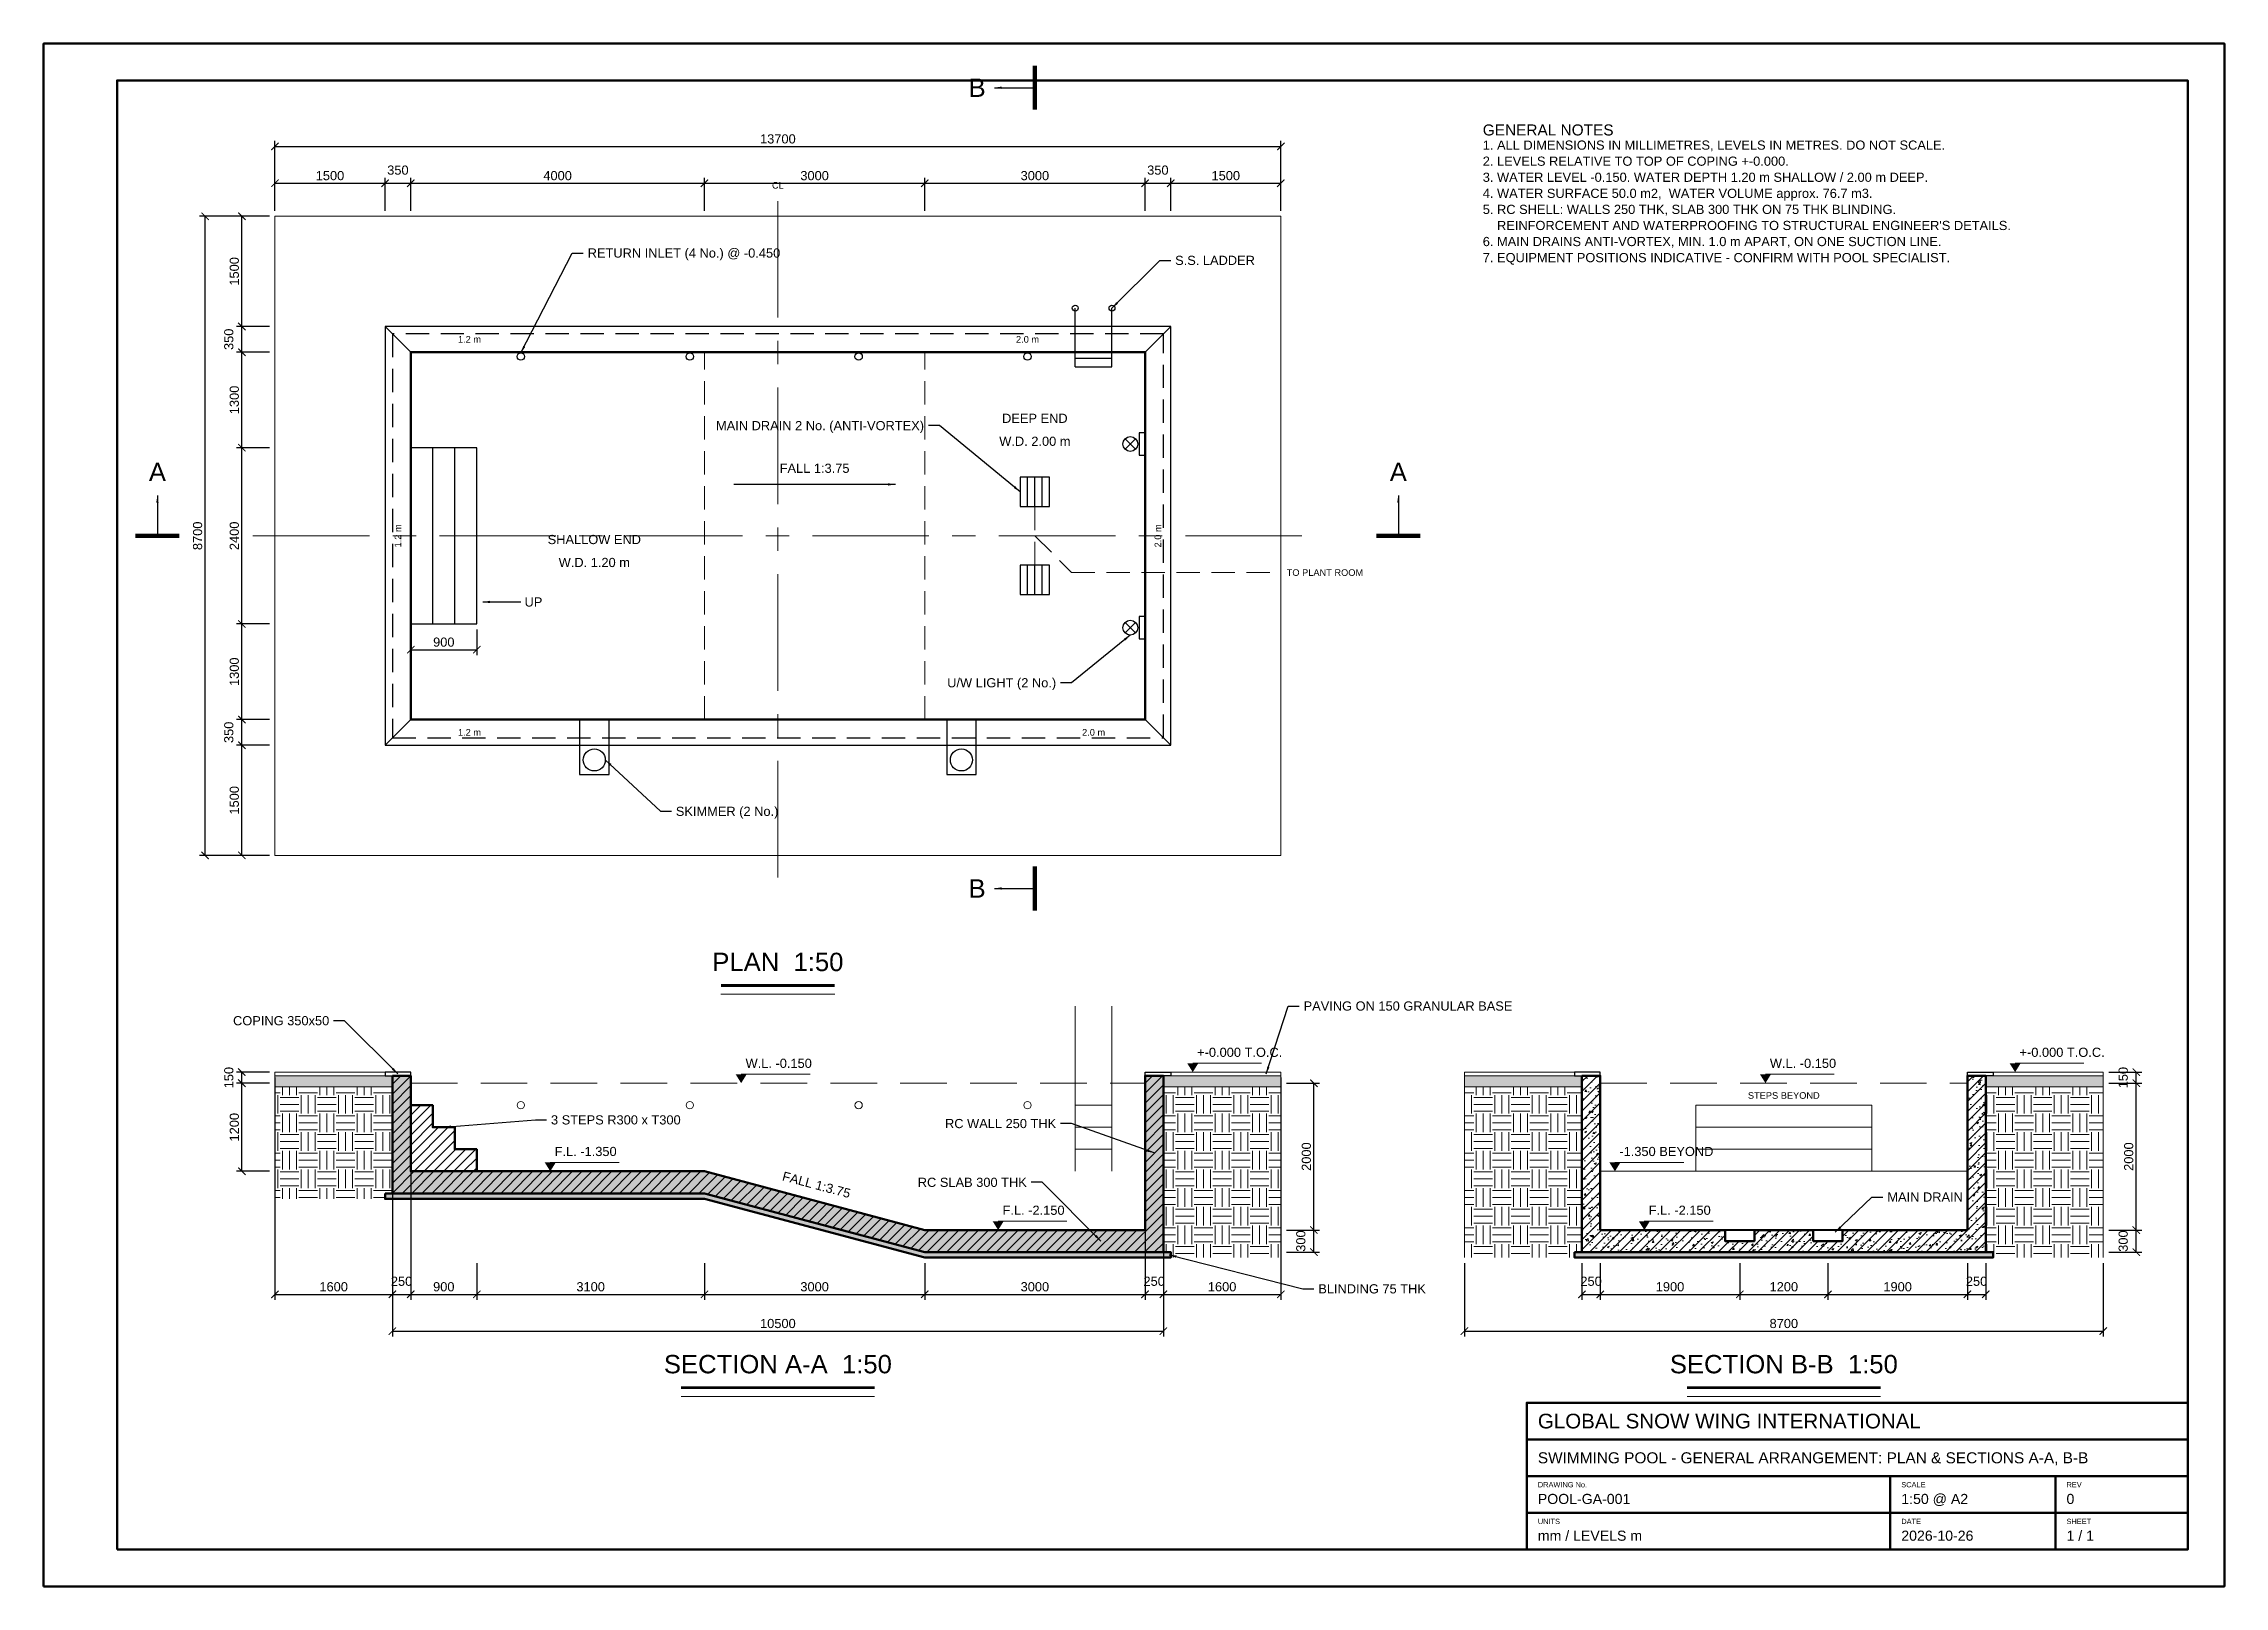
# Model space of a CAD drawing. Header units: millimetres. Extents: x -5000 to 24700, y -11800 to 9200.
import ezdxf
from ezdxf.enums import TextEntityAlignment as Align

# ---------------------------------------------------------------- set-up
doc = ezdxf.new("R2010")
doc.units = ezdxf.units.MM
doc.header["$LTSCALE"] = 50
for name, pattern in [('CENTER', [50.8, 31.75, -6.35, 6.35, -6.35]), ('DASHED', [19.05, 12.7, -6.35]), ('HIDDEN', [9.525, 6.35, -3.175])]:
    doc.linetypes.add(name, pattern=pattern)
for name, color, linetype, lineweight in [('P-BEYOND', 8, 'Continuous', 13), ('P-CENTER', 1, 'CENTER', 13), ('P-COPING', 3, 'Continuous', 25), ('P-DECK', 8, 'Continuous', 18), ('P-DIMS', 2, 'Continuous', 13), ('P-EQUIP', 6, 'Continuous', 25), ('P-FRAME', 7, 'Continuous', 50), ('P-HATCH', 8, 'Continuous', 9), ('P-PIPE', 6, 'HIDDEN', 18), ('P-SECMARK', 1, 'Continuous', 50), ('P-SHELL', 7, 'Continuous', 50), ('P-SHELL-HID', 7, 'HIDDEN', 25), ('P-SLOPE', 1, 'HIDDEN', 18), ('P-STEPS', 5, 'Continuous', 25), ('P-TEXT', 7, 'Continuous', 18), ('P-WATER', 4, 'DASHED', 18)]:
    doc.layers.add(name, color=color, linetype=linetype, lineweight=lineweight)
doc.styles.add('POOL-TXT', font='arial.ttf')
doc.dimstyles.new('POOL50', dxfattribs={"dimscale": 50, "dimtxt": 2.5, "dimasz": 2, "dimexe": 1.5, "dimexo": 1.5, "dimgap": 0.8, "dimtad": 1, "dimdec": 0, "dimtxsty": 'POOL-TXT', "dimblk": 'ARCHTICK', "dimcen": 2.5, "dimclrd": 256, "dimclre": 256, "dimclrt": 256, "dimazin": 3, "dimtfac": 1, "dimtmove": 0, "dimatfit": 3})

# ---------------------------------------------------------------- blocks, each defined once
blk = doc.blocks.new('_ARCHTICK')
at = {"color": 0, "linetype": 'BYBLOCK', "const_width": 0.15}
blk.add_lwpolyline([(-0.5, -0.5), (0.5, 0.5)], dxfattribs=at)

msp = doc.modelspace()

# ---------------------------------------------------------------- hatches: boundary and pattern name
at = {"layer": 'P-HATCH'}
h = msp.add_hatch(dxfattribs=at)
h.set_pattern_fill('GRAVEL', scale=2.5)
h.paths.add_polyline_path([(-250, -4850), (-1850, -4850), (-1850, -5000), (-250, -5000)])
h = msp.add_hatch(dxfattribs=at)
h.set_pattern_fill('EARTH', scale=40)
h.paths.add_polyline_path([(-250, -5000), (-1850, -5000), (-1850, -6525), (-350, -6525), (-350, -6450), (-250, -6450)])
h = msp.add_hatch(dxfattribs=at)
h.set_pattern_fill('ANSI31', scale=30)
h.paths.add_polyline_path([(-250, -4850), (0, -4850), (0, -6150), (4000, -6150), (7000, -6950), (10000, -6950), (10000, -4850), (10250, -4850), (10250, -7250), (10000, -7250), (7000, -7250), (4000, -6450), (0, -6450), (-250, -6450)])
h = msp.add_hatch(dxfattribs=at)
h.set_pattern_fill('AR-CONC', scale=1.5)
h.paths.add_polyline_path([(-250, -4850), (0, -4850), (0, -6150), (4000, -6150), (7000, -6950), (10000, -6950), (10000, -4850), (10250, -4850), (10250, -7250), (10000, -7250), (7000, -7250), (4000, -6450), (0, -6450), (-250, -6450)])
h = msp.add_hatch(dxfattribs=at)
h.set_pattern_fill('GRAVEL', scale=2.5)
h.paths.add_polyline_path([(10250, -4850), (11850, -4850), (11850, -5000), (10250, -5000)])
h = msp.add_hatch(dxfattribs=at)
h.set_pattern_fill('EARTH', scale=40)
h.paths.add_polyline_path([(10250, -5000), (11850, -5000), (11850, -7325), (10350, -7325), (10350, -7250), (10250, -7250)])
h = msp.add_hatch(dxfattribs=at)
h.set_pattern_fill('GRAVEL', scale=2.5)
h.paths.add_polyline_path([(15950, -4850), (14350, -4850), (14350, -5000), (15950, -5000)])
h = msp.add_hatch(dxfattribs=at)
h.set_pattern_fill('EARTH', scale=40)
h.paths.add_polyline_path([(15950, -5000), (14350, -5000), (14350, -7325), (15850, -7325), (15850, -7250), (15950, -7250)])
h = msp.add_hatch(dxfattribs=at)
h.set_pattern_fill('ANSI31', scale=30)
h.paths.add_polyline_path([(15950, -4850), (16200, -4850), (16200, -6950), (17900, -6950), (17900, -7100), (18300, -7100), (18300, -6950), (19100, -6950), (19100, -7100), (19500, -7100), (19500, -6950), (21200, -6950), (21200, -4850), (21450, -4850), (21450, -7250), (21200, -7250), (16200, -7250), (15950, -7250)])
h = msp.add_hatch(dxfattribs=at)
h.set_pattern_fill('AR-CONC', scale=1.5)
h.paths.add_polyline_path([(15950, -4850), (16200, -4850), (16200, -6950), (17900, -6950), (17900, -7100), (18300, -7100), (18300, -6950), (19100, -6950), (19100, -7100), (19500, -7100), (19500, -6950), (21200, -6950), (21200, -4850), (21450, -4850), (21450, -7250), (21200, -7250), (16200, -7250), (15950, -7250)])
h = msp.add_hatch(dxfattribs=at)
h.set_pattern_fill('GRAVEL', scale=2.5)
h.paths.add_polyline_path([(21450, -4850), (23050, -4850), (23050, -5000), (21450, -5000)])
h = msp.add_hatch(dxfattribs=at)
h.set_pattern_fill('EARTH', scale=40)
h.paths.add_polyline_path([(21450, -5000), (23050, -5000), (23050, -7325), (21550, -7325), (21550, -7250), (21450, -7250)])
h = msp.add_hatch(dxfattribs=at)
h.set_pattern_fill('ANSI31', scale=30)
h.paths.add_polyline_path([(0, -5250), (300, -5250), (300, -5550), (600, -5550), (600, -5850), (900, -5850), (900, -6150), (0, -6150)])
h = msp.add_hatch(dxfattribs=at)
h.set_pattern_fill('AR-SAND')
h.paths.add_polyline_path([(-350, -6450), (0, -6450), (4000, -6450), (7000, -7250), (10000, -7250), (10350, -7250), (10350, -7325), (10000, -7325), (7000, -7325), (4000, -6525), (0, -6525), (-350, -6525)])
h = msp.add_hatch(dxfattribs=at)
h.set_pattern_fill('AR-SAND')
h.paths.add_polyline_path([(15850, -7250), (16200, -7250), (21200, -7250), (21550, -7250), (21550, -7325), (21200, -7325), (16200, -7325), (15850, -7325)])
at = {"layer": 'P-TEXT'}
h = msp.add_hatch(color=256, dxfattribs=at)
h.dxf.hatch_style = 1
h.paths.add_polyline_path([(10650, -4800), (10575, -4680), (10725, -4680)])
h = msp.add_hatch(color=256, dxfattribs=at)
h.dxf.hatch_style = 1
h.paths.add_polyline_path([(21850, -4800), (21775, -4680), (21925, -4680)])
h = msp.add_hatch(color=256, dxfattribs=at)
h.dxf.hatch_style = 1
h.paths.add_polyline_path([(4500, -4950), (4425, -4830), (4575, -4830)])
h = msp.add_hatch(color=256, dxfattribs=at)
h.dxf.hatch_style = 1
h.paths.add_polyline_path([(18450, -4950), (18375, -4830), (18525, -4830)])
h = msp.add_hatch(color=256, dxfattribs=at)
h.dxf.hatch_style = 1
h.paths.add_polyline_path([(1900, -6150), (1825, -6030), (1975, -6030)])
h = msp.add_hatch(color=256, dxfattribs=at)
h.dxf.hatch_style = 1
h.paths.add_polyline_path([(16400, -6150), (16325, -6030), (16475, -6030)])
h = msp.add_hatch(color=256, dxfattribs=at)
h.dxf.hatch_style = 1
h.paths.add_polyline_path([(8000, -6950), (7925, -6830), (8075, -6830)])
h = msp.add_hatch(color=256, dxfattribs=at)
h.dxf.hatch_style = 1
h.paths.add_polyline_path([(16800, -6950), (16725, -6830), (16875, -6830)])

# ---------------------------------------------------------------- linework, layer by layer
at = {"layer": 'P-BEYOND'}
for p, q in [((9050, -6150), (9050, -3900)), ((9550, -6150), (9550, -3900)), ((-1850, -5000), (-1850, -6525)), ((11850, -5000), (11850, -7325)), ((14350, -5000), (14350, -7325)), ((23050, -5000), (23050, -7325)), ((9050, -5250), (9550, -5250)), ((17500, -5250), (19900, -5250)), ((17500, -5250), (17500, -6150)), ((19900, -5250), (19900, -6150)), ((9050, -5550), (9550, -5550)), ((17500, -5550), (19900, -5550)), ((9050, -5850), (9550, -5850)), ((17500, -5850), (19900, -5850)), ((16200, -6150), (21200, -6150))]:
    msp.add_line(p, q, dxfattribs=at)
for centre in [(1500, -5250), (3800, -5250), (6100, -5250), (8400, -5250)]:
    msp.add_circle(centre, 50, dxfattribs=at)
at = {"layer": 'P-CENTER'}
for p, q in [((5000, -2150), (5000, 7150)), ((-2150, 2500), (12150, 2500))]:
    msp.add_line(p, q, dxfattribs=at)
at = {"layer": 'P-COPING'}
for p, q in [((0, 5000), (-350, 5350)), ((10000, 5000), (10350, 5350)), ((0, 0), (-350, -350)), ((10000, 0), (10350, -350))]:
    msp.add_line(p, q, dxfattribs=at)
for points in [[(-350, -350), (10350, -350), (10350, 5350), (-350, 5350)], [(0, -4800), (-350, -4800), (-350, -4850), (0, -4850)], [(10000, -4800), (10350, -4800), (10350, -4850), (10000, -4850)], [(16200, -4800), (15850, -4800), (15850, -4850), (16200, -4850)], [(21200, -4800), (21550, -4800), (21550, -4850), (21200, -4850)]]:
    msp.add_lwpolyline(points, close=True, dxfattribs=at)
at = {"layer": 'P-DECK'}
for points in [[(-1850, -1850), (11850, -1850), (11850, 6850), (-1850, 6850)], [(-350, -4800), (-1850, -4800), (-1850, -4850), (-350, -4850)], [(-250, -4850), (-1850, -4850), (-1850, -5000), (-250, -5000)], [(10250, -4850), (11850, -4850), (11850, -5000), (10250, -5000)], [(10350, -4800), (11850, -4800), (11850, -4850), (10350, -4850)], [(15850, -4800), (14350, -4800), (14350, -4850), (15850, -4850)], [(15950, -4850), (14350, -4850), (14350, -5000), (15950, -5000)], [(21450, -4850), (23050, -4850), (23050, -5000), (21450, -5000)], [(21550, -4800), (23050, -4800), (23050, -4850), (21550, -4850)]]:
    msp.add_lwpolyline(points, close=True, dxfattribs=at)
at = {"layer": 'P-EQUIP'}
for p, q in [((9050, 4800), (9050, 5600)), ((9550, 4800), (9550, 5600)), ((9050, 4920), (9550, 4920)), ((9050, 4800), (9550, 4800)), ((9729.3, 3679.3), (9870.7, 3820.7)), ((9729.3, 3820.7), (9870.7, 3679.3)), ((8400, 2900), (8400, 3300)), ((8500, 2900), (8500, 3300)), ((8600, 2900), (8600, 3300)), ((8400, 1700), (8400, 2100)), ((8500, 1700), (8500, 2100)), ((8600, 1700), (8600, 2100)), ((9729.3, 1179.3), (9870.7, 1320.7)), ((9729.3, 1320.7), (9870.7, 1179.3))]:
    msp.add_line(p, q, dxfattribs=at)
for points in [[(9920, 3600), (10000, 3600), (10000, 3900), (9920, 3900)], [(8300, 2900), (8700, 2900), (8700, 3300), (8300, 3300)], [(8300, 1700), (8700, 1700), (8700, 2100), (8300, 2100)], [(9920, 1100), (10000, 1100), (10000, 1400), (9920, 1400)], [(2300, -750), (2700, -750), (2700, 0), (2300, 0)], [(7300, -750), (7700, -750), (7700, 0), (7300, 0)]]:
    msp.add_lwpolyline(points, close=True, dxfattribs=at)
at = {"layer": 'P-EQUIP', "const_width": 25}
for points in [[(17900, -6950), (18300, -6950)], [(19100, -6950), (19500, -6950)]]:
    msp.add_lwpolyline(points, dxfattribs=at)
at = {"layer": 'P-EQUIP'}
for centre, radius in [((9050, 5600), 40), ((9550, 5600), 40), ((1500, 4940), 50), ((3800, 4940), 50), ((6100, 4940), 50), ((8400, 4940), 50), ((9800, 3750), 100), ((9800, 1250), 100), ((2500, -550), 150), ((7500, -550), 150)]:
    msp.add_circle(centre, radius, dxfattribs=at)
at = {"layer": 'P-FRAME'}
for p, q in [((15200, -9800), (24200, -9800)), ((15200, -10300), (24200, -10300)), ((20150, -11300), (20150, -10300)), ((22400, -11300), (22400, -10300)), ((15200, -10800), (24200, -10800))]:
    msp.add_line(p, q, dxfattribs=at)
for points in [[(-5000, -11800), (24700, -11800), (24700, 9200), (-5000, 9200)], [(-4000, -11300), (24200, -11300), (24200, 8700), (-4000, 8700)], [(15200, -11300), (24200, -11300), (24200, -9300), (15200, -9300)]]:
    msp.add_lwpolyline(points, close=True, dxfattribs=at)
at = {"layer": 'P-PIPE'}
for points in [[(8500, 2100), (8500, 2900)], [(8500, 2500), (9000, 2000), (11850, 2000)]]:
    msp.add_lwpolyline(points, dxfattribs=at)
at = {"layer": 'P-SECMARK', "const_width": 60}
for points in [[(8500, 8300), (8500, 8900)], [(-3150, 2500), (-3750, 2500)], [(13150, 2500), (13750, 2500)], [(8500, -2000), (8500, -2600)]]:
    msp.add_lwpolyline(points, dxfattribs=at)
at = {"layer": 'P-SHELL'}
for points in [[(0, 0), (10000, 0), (10000, 5000), (0, 5000)], [(-250, -4850), (0, -4850), (0, -6150), (4000, -6150), (7000, -6950), (10000, -6950), (10000, -4850), (10250, -4850), (10250, -7250), (10000, -7250), (7000, -7250), (4000, -6450), (0, -6450), (-250, -6450)], [(15950, -4850), (16200, -4850), (16200, -6950), (17900, -6950), (17900, -7100), (18300, -7100), (18300, -6950), (19100, -6950), (19100, -7100), (19500, -7100), (19500, -6950), (21200, -6950), (21200, -4850), (21450, -4850), (21450, -7250), (21200, -7250), (16200, -7250), (15950, -7250)], [(0, -5250), (300, -5250), (300, -5550), (600, -5550), (600, -5850), (900, -5850), (900, -6150), (0, -6150)], [(-350, -6450), (0, -6450), (4000, -6450), (7000, -7250), (10000, -7250), (10350, -7250), (10350, -7325), (10000, -7325), (7000, -7325), (4000, -6525), (0, -6525), (-350, -6525)], [(15850, -7250), (16200, -7250), (21200, -7250), (21550, -7250), (21550, -7325), (21200, -7325), (16200, -7325), (15850, -7325)]]:
    msp.add_lwpolyline(points, close=True, dxfattribs=at)
at = {"layer": 'P-SHELL-HID'}
msp.add_lwpolyline([(-250, -250), (10250, -250), (10250, 5250), (-250, 5250)], close=True, dxfattribs=at)
at = {"layer": 'P-SLOPE'}
for p, q in [((4000, 0), (4000, 5000)), ((7000, 0), (7000, 5000))]:
    msp.add_line(p, q, dxfattribs=at)
at = {"layer": 'P-STEPS'}
for p, q in [((300, 1300), (300, 3700)), ((600, 1300), (600, 3700))]:
    msp.add_line(p, q, dxfattribs=at)
msp.add_lwpolyline([(0, 1300), (900, 1300), (900, 3700), (0, 3700)], close=True, dxfattribs=at)
at = {"layer": 'P-TEXT'}
for p, q in [((4225, -3740), (5775, -3740)), ((10650, -4680), (11587.5, -4680)), ((21850, -4680), (22787.5, -4680)), ((4500, -4830), (5437.5, -4830)), ((18450, -4830), (19387.5, -4830)), ((1900, -6030), (2837.5, -6030)), ((16400, -6030), (17337.5, -6030)), ((8000, -6830), (8937.5, -6830)), ((16800, -6830), (17737.5, -6830)), ((3682.5, -9215), (6317.5, -9215)), ((17382.5, -9215), (20017.5, -9215))]:
    msp.add_line(p, q, dxfattribs=at)
at = {"layer": 'P-TEXT', "const_width": 40}
for points in [[(4225, -3620), (5775, -3620)], [(3682.5, -9095), (6317.5, -9095)], [(17382.5, -9095), (20017.5, -9095)]]:
    msp.add_lwpolyline(points, dxfattribs=at)
at = {"layer": 'P-WATER'}
for p, q in [((0, -4950), (10000, -4950)), ((16200, -4950), (21200, -4950))]:
    msp.add_line(p, q, dxfattribs=at)

# ---------------------------------------------------------------- texts
at = {"layer": 'P-SECMARK', "style": 'POOL-TXT'}
for p in [(7830, 8600), (7830, -2300)]:
    msp.add_text('B', height=250, dxfattribs=at).set_placement(p, align=Align.MIDDLE_RIGHT)
for p in [(-3450, 3170), (13450, 3170)]:
    msp.add_text('A', height=250, dxfattribs=at).set_placement(p, align=Align.BOTTOM_CENTER)
at = {"layer": 'P-TEXT', "style": 'POOL-TXT'}
for s, height, p in [('GENERAL NOTES', 150, (14600, 8100)), ('1. ALL DIMENSIONS IN MILLIMETRES, LEVELS IN METRES. DO NOT SCALE.', 125, (14600, 7881.2)), ('3. WATER LEVEL -0.150. WATER DEPTH 1.20 m SHALLOW / 2.00 m DEEP.', 125, (14600, 7443.8)), ('2. LEVELS RELATIVE TO TOP OF COPING +-0.000.', 125, (14600, 7662.5)), ('4. WATER SURFACE 50.0 m2,  WATER VOLUME approx. 76.7 m3.', 125, (14600, 7225)), ('5. RC SHELL: WALLS 250 THK, SLAB 300 THK ON 75 THK BLINDING.', 125, (14600, 7006.2)), ('6. MAIN DRAINS ANTI-VORTEX, MIN. 1.0 m APART, ON ONE SUCTION LINE.', 125, (14600, 6568.8)), ("    REINFORCEMENT AND WATERPROOFING TO STRUCTURAL ENGINEER'S DETAILS.", 125, (14600, 6787.5)), ('7. EQUIPMENT POSITIONS INDICATIVE - CONFIRM WITH POOL SPECIALIST.', 125, (14600, 6350)), ('DRAWING No.', 72, (15350, -10380)), ('SCALE', 72, (20300, -10380)), ('REV', 72, (22550, -10380)), ('UNITS', 72, (15350, -10880)), ('DATE', 72, (20300, -10880)), ('SHEET', 72, (22550, -10880))]:
    msp.add_text(s, height=height, dxfattribs=at).set_placement(p, align=Align.TOP_LEFT)
for s, height, p in [('CL', 90, (5000, 7200)), ('DEEP END', 125, (8500, 4000)), ('FALL 1:3.75', 125, (5500, 3320)), ('SHALLOW END', 125, (2500, 2350)), ('PLAN  1:50', 250, (5000, -3500)), ('STEPS BEYOND', 90, (18700, -5190)), ('SECTION A-A  1:50', 250, (5000, -8975)), ('SECTION B-B  1:50', 250, (18700, -8975))]:
    msp.add_text(s, height=height, dxfattribs=at).set_placement(p, align=Align.BOTTOM_CENTER)
for s, height, p in [('RETURN INLET (4 No.) @ -0.450', 125, (2410, 6350)), ('S.S. LADDER', 125, (10410, 6250)), ('TO PLANT ROOM', 90, (11930, 2000)), ('UP', 125, (1550, 1600)), ('SKIMMER (2 No.)', 125, (3610, -1250)), ('PAVING ON 150 GRANULAR BASE', 125, (12160, -3900)), ('3 STEPS R300 x T300', 125, (1910, -5450)), ('MAIN DRAIN', 125, (20110, -6500)), ('BLINDING 75 THK', 125, (12360, -7750)), ('GLOBAL SNOW WING INTERNATIONAL', 200, (15350, -9550)), ('SWIMMING POOL - GENERAL ARRANGEMENT: PLAN & SECTIONS A-A, B-B', 150, (15350, -10050))]:
    msp.add_text(s, height=height, dxfattribs=at).set_placement(p, align=Align.MIDDLE_LEFT)
for s, p in [('1.2 m', (800, 5175)), ('2.0 m', (8400, 5175)), ('1.2 m', (800, -175)), ('2.0 m', (9300, -175))]:
    msp.add_text(s, height=90, dxfattribs=at).set_placement(p, align=Align.MIDDLE_CENTER)
for s, p in [('MAIN DRAIN 2 No. (ANTI-VORTEX)', (6990, 4000)), ('U/W LIGHT (2 No.)', (8790, 500)), ('COPING 350x50', (-1110, -4100)), ('RC WALL 250 THK', (8790, -5500)), ('RC SLAB 300 THK', (8390, -6300))]:
    msp.add_text(s, height=125, dxfattribs=at).set_placement(p, align=Align.MIDDLE_RIGHT)
for s, p in [('W.D. 2.00 m', (8500, 3850)), ('W.D. 1.20 m', (2500, 2200))]:
    msp.add_text(s, height=125, dxfattribs=at).set_placement(p, align=Align.TOP_CENTER)
for s, p in [('1.2 m', (-175, 2500)), ('2.0 m', (10175, 2500))]:
    msp.add_text(s, height=90, rotation=90, dxfattribs=at).set_placement(p, align=Align.MIDDLE_CENTER)
for s, height, p in [('W.L. -0.150', 125, (4560, -4780)), ('+-0.000 T.O.C.', 125, (10710, -4630)), ('W.L. -0.150', 125, (18510, -4780)), ('+-0.000 T.O.C.', 125, (21910, -4630)), ('F.L. -1.350', 125, (1960, -5980)), ('-1.350 BEYOND', 125, (16460, -5980)), ('F.L. -2.150', 125, (8060, -6780)), ('F.L. -2.150', 125, (16860, -6780)), ('POOL-GA-001', 137.5, (15350, -10720)), ('1:50 @ A2', 137.5, (20300, -10720)), ('0', 137.5, (22550, -10720)), ('mm / LEVELS m', 137.5, (15350, -11220)), ('2026-10-26', 137.5, (20300, -11220)), ('1 / 1', 137.5, (22550, -11220))]:
    msp.add_text(s, height=height, dxfattribs=at).set_placement(p, align=Align.BOTTOM_LEFT)
msp.add_text('FALL 1:3.75', height=125, rotation=-14.93142, dxfattribs=at).set_placement((5500, -6430), align=Align.BOTTOM_CENTER)

# ---------------------------------------------------------------- dimensions: what is measured, and where the dimension line sits
at = {"layer": 'P-DIMS'}
for base, p1, p2 in [((-1850, 7800), (-1850, 6850), (11850, 6850)), ((-1850, 7300), (-1850, 6850), (-350, 6850)), ((-350, 7300), (-350, 6850), (0, 6850)), ((0, 7300), (0, 6850), (4000, 6850)), ((4000, 7300), (4000, 6850), (7000, 6850)), ((7000, 7300), (7000, 6850), (10000, 6850)), ((10000, 7300), (10000, 6850), (10350, 6850)), ((10350, 7300), (10350, 6850), (11850, 6850)), ((0, 950), (0, 1300), (900, 1300)), ((-1850, -7825), (-1850, -4800), (-250, -4800)), ((-250, -7825), (-250, -4800), (0, -4800)), ((10000, -7825), (10000, -4800), (10250, -4800)), ((10250, -7825), (10250, -4800), (11850, -4800)), ((-250, -8325), (-250, -7325), (10250, -7325)), ((0, -7825), (0, -7325), (900, -7325)), ((900, -7825), (900, -7325), (4000, -7325)), ((4000, -7825), (4000, -7325), (7000, -7325)), ((7000, -7825), (7000, -7325), (10000, -7325)), ((14350, -8325), (14350, -7325), (23050, -7325)), ((15950, -7825), (15950, -7325), (16200, -7325)), ((16200, -7825), (16200, -7325), (18100, -7325)), ((18100, -7825), (18100, -7325), (19300, -7325)), ((19300, -7825), (19300, -7325), (21200, -7325)), ((21200, -7825), (21200, -7325), (21450, -7325))]:
    msp.add_linear_dim(base=base, p1=p1, p2=p2, dimstyle='POOL50', dxfattribs=at).render()
for base, p1, p2 in [((-2800, -1850), (-1850, -1850), (-1850, 6850)), ((-2300, 5350), (-1850, 5350), (-1850, 6850)), ((-2300, 5000), (-1850, 5000), (-1850, 5350)), ((-2300, 3700), (-1850, 3700), (-1850, 5000)), ((-2300, 1300), (-1850, 1300), (-1850, 3700)), ((-2300, 0), (-1850, 0), (-1850, 1300)), ((-2300, -350), (-1850, -350), (-1850, 0)), ((-2300, -1850), (-1850, -1850), (-1850, -350)), ((-2300, -4950), (-1850, -4950), (-1850, -4800)), ((23500, -4950), (23050, -4950), (23050, -4800)), ((-2300, -6150), (-1850, -6150), (-1850, -4950)), ((12300, -6950), (11850, -6950), (11850, -4950)), ((23500, -6950), (23050, -6950), (23050, -4950)), ((12300, -7250), (11850, -7250), (11850, -6950)), ((23500, -7250), (23050, -7250), (23050, -6950))]:
    msp.add_linear_dim(base=base, p1=p1, p2=p2, angle=90, dimstyle='POOL50', dxfattribs=at).render()

# ---------------------------------------------------------------- leaders
at = {"layer": 'P-SECMARK'}
for points in [[(7950, 8600), (8500, 8600)], [(-3450, 3050), (-3450, 2500)], [(13450, 3050), (13450, 2500)], [(7950, -2300), (8500, -2300)]]:
    msp.add_leader(points, dimstyle='POOL50', dxfattribs=at)
at = {"layer": 'P-TEXT'}
for points in [[(1500, 4990), (2200, 6350), (2350, 6350)], [(9550, 5600), (10200, 6250), (10350, 6250)], [(8300, 3100), (7200, 4000), (7050, 4000)], [(6600, 3200), (4400, 3200)], [(980, 1600), (1500, 1600)], [(9800, 1150), (9000, 500), (8850, 500)], [(2650, -550), (3400, -1250), (3550, -1250)], [(-175, -4825), (-900, -4100), (-1050, -4100)], [(11650, -4825), (11950, -3900), (12100, -3900)], [(450, -5550), (1700, -5450), (1850, -5450)], [(10125, -5900), (9000, -5500), (8850, -5500)], [(9400, -7100), (8600, -6300), (8450, -6300)], [(19400, -6980), (19900, -6500), (20050, -6500)], [(10330, -7287.5), (12150, -7750), (12300, -7750)]]:
    msp.add_leader(points, dimstyle='POOL50', dxfattribs=at)

doc.saveas('drawing.dxf')
